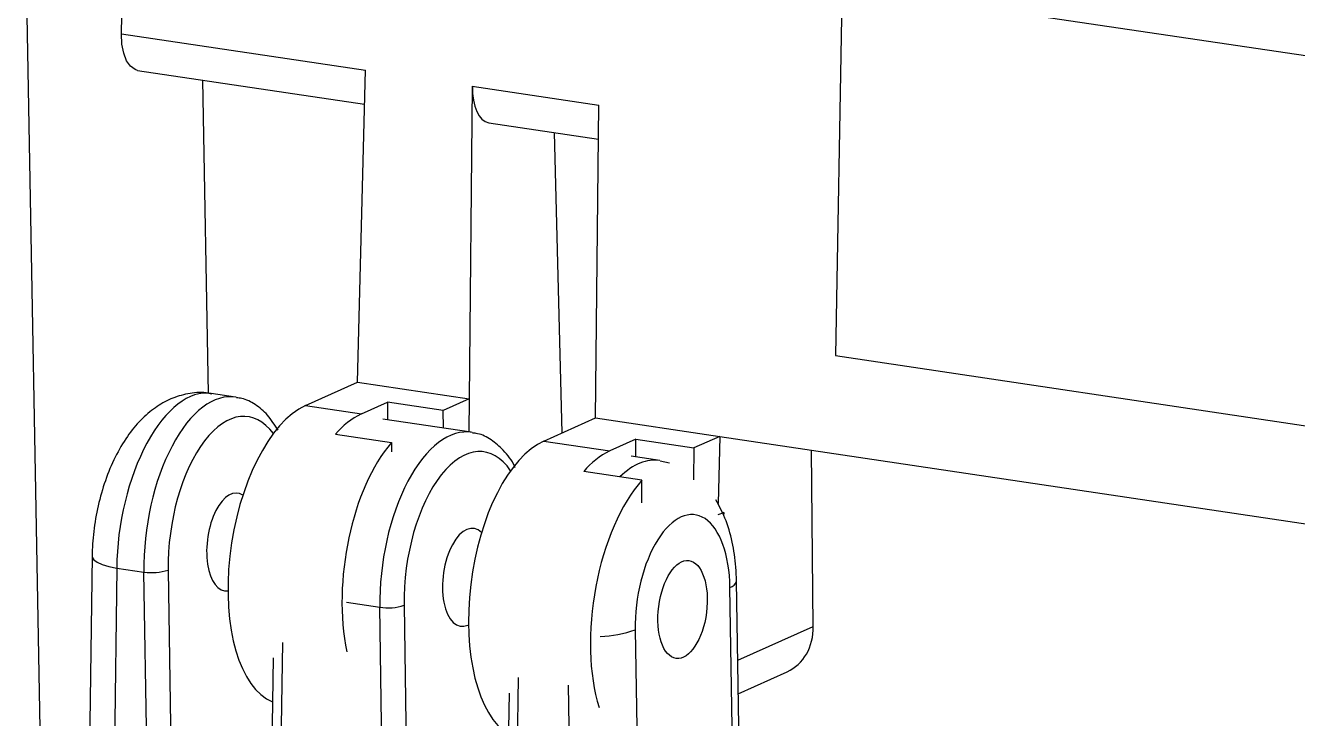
# Model space of a CAD drawing. Header units: millimetres. Extents: x 12 to 854, y 4 to 555.
# Drawn here: x 671.19 to 698.48, y 411.9 to 426.77 of the extents above; entities that cross this region are included whole.
import ezdxf

# ---------------------------------------------------------------- set-up
doc = ezdxf.new("R2010")
doc.units = ezdxf.units.MM

msp = doc.modelspace()

# ---------------------------------------------------------------- linework, layer by layer
at = {"color": 7, "linetype": 'Continuous', "lineweight": 25}
for p, q in [((734.904, 420.702), (674.136, 429.782)), ((673.254, 426.594), (673.307, 429.542)), ((671.193, 428.672), (671.572, 407.911)), ((688.707, 427.352), (688.57, 419.689)), ((673.254, 426.594), (678.488, 425.812)), ((673.6, 425.811), (678.469, 425.083)), ((678.316, 419.117), (678.488, 425.812)), ((675.123, 418.877), (675.001, 425.602)), ((680.779, 425.47), (680.711, 418.759)), ((680.779, 425.47), (683.492, 425.065)), ((683.424, 418.354), (683.492, 425.065)), ((681.132, 424.685), (683.485, 424.334)), ((682.707, 418.032), (682.539, 424.475)), ((688.57, 419.689), (721.565, 414.759)), ((675.698, 418.799), (675.178, 418.877)), ((677.203, 418.619), (678.316, 419.117)), ((678.316, 419.117), (680.711, 418.759)), ((677.203, 418.619), (678.401, 418.44)), ((678.401, 418.44), (678.959, 418.689)), ((678.959, 418.689), (678.958, 418.312)), ((680.156, 418.51), (678.959, 418.689)), ((680.711, 418.759), (680.156, 418.51)), ((680.711, 418.759), (680.704, 418.051)), ((680.757, 418.043), (678.858, 418.327)), ((680.159, 418.133), (680.156, 418.51)), ((682.312, 417.855), (683.424, 418.354)), ((683.424, 418.354), (686.088, 417.956)), ((677.844, 418.001), (679.043, 417.822)), ((679.043, 417.822), (679.045, 417.626)), ((682.312, 417.855), (683.729, 417.643)), ((684.286, 417.893), (683.729, 417.643)), ((684.286, 417.516), (684.286, 417.893)), ((684.286, 417.893), (685.533, 417.707)), ((686.088, 417.956), (685.533, 417.707)), ((686.088, 417.956), (686.051, 416.513)), ((686.088, 417.956), (723.972, 412.295)), ((684.8, 417.439), (684.186, 417.531)), ((685.533, 417.707), (685.526, 417.025)), ((688.093, 413.879), (688.054, 417.662)), ((685.011, 417.384), (684.808, 417.424)), ((684.417, 417.019), (683.172, 417.205)), ((684.414, 416.527), (684.417, 417.019)), ((686.052, 416.279), (686.171, 416.32)), ((686.171, 416.32), (686.145, 416.312)), ((686.171, 416.32), (686.17, 416.249)), ((672.622, 415.383), (672.561, 410.746)), ((673.152, 415.131), (673.09, 410.495)), ((673.152, 415.131), (673.735, 415.044)), ((673.808, 410.388), (673.735, 415.044)), ((674.255, 415.087), (674.328, 410.431)), ((686.519, 410.194), (686.446, 414.85)), ((686.377, 410.058), (686.305, 414.715)), ((678.079, 414.395), (678.794, 414.288)), ((678.867, 409.632), (678.794, 414.288)), ((679.315, 414.331), (679.387, 409.675)), ((684.273, 413.804), (684.345, 409.147)), ((686.473, 413.152), (688.093, 413.879)), ((676.705, 413.536), (676.649, 409.963)), ((676.507, 413.202), (676.458, 410.055)), ((686.484, 412.434), (687.533, 412.904)), ((681.764, 412.78), (681.708, 409.207)), ((682.9, 409.029), (682.844, 412.619)), ((681.567, 412.446), (681.517, 409.299))]:
    msp.add_line(p, q, dxfattribs=at)
at = {"color": 7, "linetype": 'Continuous', "lineweight": 25, "flags": 128}
for points in [[(673.6, 425.811), (673.545, 425.826), (673.445, 425.897), (673.362, 426.016), (673.301, 426.179), (673.264, 426.375), (673.254, 426.594)], [(672.622, 415.383), (672.625, 415.363), (672.658, 415.308), (672.732, 415.256), (672.841, 415.208), (672.983, 415.166), (673.152, 415.131)]]:
    msp.add_lwpolyline(points, dxfattribs=at)
at = {"color": 7, "linetype": 'Continuous', "lineweight": 25}
for centre, radius, start, end in [((679.133, 416.936), 1.672, 115.9442, 140.4155), ((684.46, 416.14), 1.672, 115.9442, 140.4155), ((673.904, 416.187), 1.155, 261.6051, 287.7378), ((686.268, 414.894), 0.183, 281.3602, 346.0392), ((678.963, 415.431), 1.155, 261.6051, 287.7378), ((683.456, 416.096), 2.433, 271.6051, 289.6011)]:
    msp.add_arc(centre, radius, start, end, dxfattribs=at)
for centre, major_axis, ratio, start_param, end_param in [((681.27, 425.657), (0.136, 0.972), 0.485188, 1.831316, 3.13696), ((674.697, 415.824), (0.489, 3.052), 0.480411, 0.005069, 1.875925), ((675.28, 415.737), (0.405, 3.064), 0.486819, 6.262135, 8.145873), ((677.178, 415.453), (0.516, 3.24), 0.480671, 0.304623, 3.030132), ((675.61, 415.694), (0.349, 2.687), 0.487344, 5.815955, 8.144708), ((680.339, 414.981), (0.405, 3.064), 0.486819, 6.262135, 8.145873), ((679.624, 415.088), (0.454, 3.249), 0.485188, 0.641909, 2.208671), ((680.669, 414.938), (0.349, 2.687), 0.487344, 5.786259, 8.144708), ((682.337, 414.682), (0.454, 3.249), 0.485188, 0.295427, 2.923774), ((684.372, 414.378), (0.418, 3.062), 0.485875, 6.273578, 6.836854), ((684.951, 414.292), (0.516, 3.24), 0.480671, 0.651105, 2.371967), ((675.61, 415.688), (0.136, 1.05), 0.487344, 6.056126, 9.548328), ((685.289, 414.259), (0.262, 2.015), 0.487344, 5.003115, 8.144708), ((680.669, 414.932), (0.136, 1.05), 0.487344, 5.925702, 9.715504), ((686.993, 414.054), (-0.581, 1.13), 0.826734, 3.097483, 4.1676)]:
    msp.add_ellipse(centre, major_axis=major_axis, ratio=ratio, start_param=start_param, end_param=end_param, dxfattribs=at)
msp.add_ellipse((685.289, 414.241), major_axis=(0.136, 1.05), ratio=0.487344, dxfattribs=at)
for points, knots in [([(675.189, 418.863), (675.149, 418.873), (674.981, 418.914), (674.674, 418.88), (674.305, 418.772), (673.966, 418.577), (673.653, 418.307), (673.365, 417.953), (673.109, 417.517), (672.899, 417.014), (672.745, 416.473), (672.646, 415.922), (672.63, 415.56), (672.622, 415.383)], [0, 0, 0, 0, 0.02687, 0.112536, 0.195644, 0.280322, 0.370617, 0.469655, 0.576643, 0.685222, 0.792213, 0.898232, 1, 1, 1, 1]), ([(676.614, 418.087), (676.541, 418.202), (676.403, 418.422), (676.133, 418.642), (675.902, 418.768), (675.76, 418.78), (675.723, 418.783)], [0, 0, 0, 0, 0.3252426, 0.6215879, 0.9018289, 1, 1, 1, 1]), ([(681.697, 417.289), (681.695, 417.295), (681.631, 417.444), (681.463, 417.652), (681.194, 417.887), (680.961, 418.012), (680.819, 418.024), (680.782, 418.027)], [0, 0, 0, 0, 0.013708, 0.349891, 0.635411, 0.905415, 1, 1, 1, 1]), ([(686.446, 414.85), (686.443, 414.95), (686.433, 415.238), (686.363, 415.701), (686.225, 416.189), (686.071, 416.467), (686.001, 416.594)], [0, 0, 0, 0, 0.153854, 0.444586, 0.746175, 1, 1, 1, 1])]:
    msp.add_open_spline(points, degree=3, knots=knots, dxfattribs=at)

doc.saveas('drawing.dxf')
